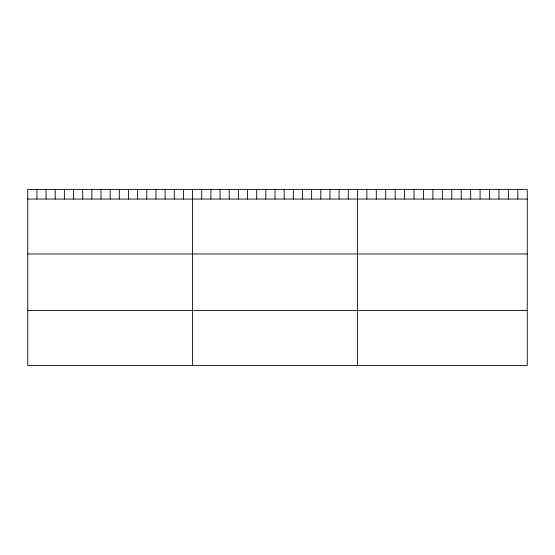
<?xml version="1.0" encoding="UTF-8"?>
<svg xmlns="http://www.w3.org/2000/svg" width="555" height="555" viewBox="0 0 555 555"><rect width="100%" height="100%" fill="white"/><g stroke="black" fill="none" stroke-linecap="round" stroke-linejoin="round"><path stroke-width="0.83" d="M527.25 199.058L527.25 365.426L27.75 365.426L27.75 189.574L527.25 189.574L527.25 199.058L27.75 199.058M27.75 253.961L527.25 253.961M27.75 310.522L527.25 310.522M517.815 189.574L517.815 199.058M508.38 189.574L508.38 199.058M498.945 189.574L498.945 199.058M489.51 189.574L489.51 199.058M480.075 189.574L480.075 199.058M470.64 189.574L470.64 199.058M461.205 189.574L461.205 199.058M451.77 189.574L451.77 199.058M442.335 189.574L442.335 199.058M432.9 189.574L432.9 199.058M423.465 189.574L423.465 199.058M414.03 189.574L414.03 199.058M404.595 189.574L404.595 199.058M395.16 189.574L395.16 199.058M385.725 189.574L385.725 199.058M376.29 189.574L376.29 199.058M366.855 189.574L366.855 199.058M357.42 189.574L357.42 365.426M348.262 189.574L348.262 199.058M339.105 189.574L339.105 199.058M329.947 189.574L329.947 199.058M320.79 189.574L320.79 199.058M311.632 189.574L311.632 199.058M302.475 189.574L302.475 199.058M293.317 189.574L293.317 199.058M284.16 189.574L284.16 199.058M275.002 189.574L275.002 199.058M265.845 189.574L265.845 199.058M256.688 189.574L256.688 199.058M247.53 189.574L247.53 199.058M238.373 189.574L238.373 199.058M229.215 189.574L229.215 199.058M220.057 189.574L220.057 199.058M210.9 189.574L210.9 199.058M201.743 189.574L201.743 199.058M192.585 189.574L192.585 365.426M183.427 189.574L183.427 199.058M174.27 189.574L174.27 199.058M165.112 189.574L165.112 199.058M155.955 189.574L155.955 199.058M146.797 189.574L146.797 199.058M137.64 189.574L137.64 199.058M128.482 189.574L128.482 199.058M119.325 189.574L119.325 199.058M110.168 189.574L110.168 199.058M101.01 189.574L101.01 199.058M91.853 189.574L91.853 199.058M82.695 189.574L82.695 199.058M73.537 189.574L73.537 199.058M64.38 189.574L64.38 199.058M55.222 189.574L55.222 199.058M46.065 189.574L46.065 199.058M36.907 189.574L36.907 199.058"/></g></svg>
